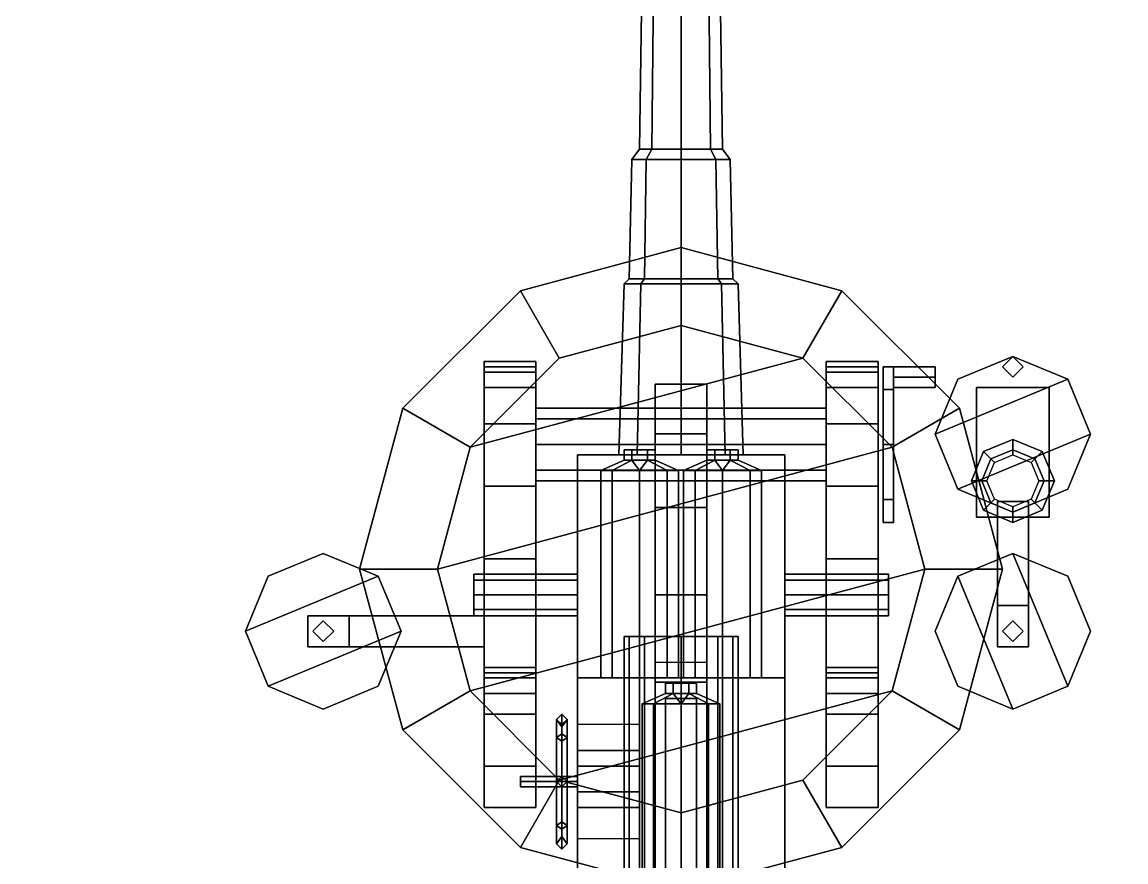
# Model space of a CAD drawing. Header units: millimetres. Extents: x -3.4 to 3.4, y -22.9 to 32.2.
# Drawn here: x -1.271 to 0.858, y 13.315 to 14.935 of the extents above; entities that cross this region are included whole.
import ezdxf

# ---------------------------------------------------------------- set-up
doc = ezdxf.new("R2010")
doc.units = ezdxf.units.MM
for name, color, linetype in [('barrel', 1, 'Continuous'), ('sleeve', 5, 'Continuous'), ('superstructure', 3, 'Continuous'), ('turret', 2, 'Continuous')]:
    doc.layers.add(name, color=color, linetype=linetype)

msp = doc.modelspace()

# ---------------------------------------------------------------- linework, layer by layer
for points in [[(3.2, 22.79), (2.7, 12.33, -1.51), (-2.7, 12.33, -1.51), (-3.2, 22.79)], [(0, 14.5, 2.13), (-0.31, 14.4169, 2.13), (-0.31, 14.4169, 2.16), (0, 14.5, 2.16)], [(0, 14.5, 2.16), (-0.31, 14.4169, 2.16), (-0.235, 14.287, 2.16), (0, 14.35, 2.16)], [(0.31, 14.4169, 2.13), (0, 14.5, 2.13), (0, 14.5, 2.16), (0.31, 14.4169, 2.16)], [(0.31, 14.4169, 2.16), (0, 14.5, 2.16), (0, 14.35, 2.16), (0.235, 14.287, 2.16)], [(-0.31, 14.4169, 2.13), (-0.5369, 14.19, 2.13), (-0.5369, 14.19, 2.16), (-0.31, 14.4169, 2.16)], [(-0.31, 14.4169, 2.16), (-0.5369, 14.19, 2.16), (-0.407, 14.115, 2.16), (-0.235, 14.287, 2.16)], [(0.5369, 14.19, 2.16), (0.31, 14.4169, 2.16), (0.235, 14.287, 2.16), (0.407, 14.115, 2.16)], [(0.5369, 14.19, 2.13), (0.31, 14.4169, 2.13), (0.31, 14.4169, 2.16), (0.5369, 14.19, 2.16)], [(-0.5369, 14.19, 2.13), (-0.62, 13.88, 2.13), (-0.62, 13.88, 2.16), (-0.5369, 14.19, 2.16)], [(-0.5369, 14.19, 2.16), (-0.62, 13.88, 2.16), (-0.47, 13.88, 2.16), (-0.407, 14.115, 2.16)], [(0.62, 13.88, 2.16), (0.5369, 14.19, 2.16), (0.407, 14.115, 2.16), (0.47, 13.88, 2.16)], [(0.62, 13.88, 2.13), (0.5369, 14.19, 2.13), (0.5369, 14.19, 2.16), (0.62, 13.88, 2.16)], [(-0.62, 13.88, 2.13), (-0.5369, 13.57, 2.13), (-0.5369, 13.57, 2.16), (-0.62, 13.88, 2.16)], [(-0.62, 13.88, 2.16), (-0.5369, 13.57, 2.16), (-0.407, 13.645, 2.16), (-0.47, 13.88, 2.16)], [(0.5369, 13.57, 2.16), (0.62, 13.88, 2.16), (0.47, 13.88, 2.16), (0.407, 13.645, 2.16)], [(0.5369, 13.57, 2.13), (0.62, 13.88, 2.13), (0.62, 13.88, 2.16), (0.5369, 13.57, 2.16)], [(-0.5369, 13.57, 2.16), (-0.31, 13.3431, 2.16), (-0.235, 13.473, 2.16), (-0.407, 13.645, 2.16)], [(0.31, 13.3431, 2.16), (0.5369, 13.57, 2.16), (0.407, 13.645, 2.16), (0.235, 13.473, 2.16)], [(-0.5369, 13.57, 2.13), (-0.31, 13.3431, 2.13), (-0.31, 13.3431, 2.16), (-0.5369, 13.57, 2.16)], [(0.31, 13.3431, 2.13), (0.5369, 13.57, 2.13), (0.5369, 13.57, 2.16), (0.31, 13.3431, 2.16)], [(-0.31, 13.3431, 2.16), (0, 13.26, 2.16), (0, 13.41, 2.16), (-0.235, 13.473, 2.16)], [(0, 13.26, 2.16), (0.31, 13.3431, 2.16), (0.235, 13.473, 2.16), (0, 13.41, 2.16)], [(-0.31, 13.3431, 2.13), (0, 13.26, 2.13), (0, 13.26, 2.16), (-0.31, 13.3431, 2.16)], [(0, 13.26, 2.13), (0.31, 13.3431, 2.13), (0.31, 13.3431, 2.16), (0, 13.26, 2.16)]]:
    msp.add_3dface(points)
at = {"layer": 'barrel'}
for points in [[(-0.0424, 16.07, 3.3424), (-0.06, 16.07, 3.3), (-0.08, 14.69, 3.3), (-0.0566, 14.69, 3.3566)], [(-0.06, 16.07, 3.3), (-0.0424, 16.07, 3.2576), (-0.0566, 14.69, 3.2434), (-0.08, 14.69, 3.3)], [(0, 16.07, 3.36), (-0.0424, 16.07, 3.3424), (-0.0566, 14.69, 3.3566), (0, 14.69, 3.38)], [(-0.0424, 16.07, 3.2576), (0, 16.07, 3.24), (0, 14.69, 3.22), (-0.0566, 14.69, 3.2434)], [(0.0424, 16.07, 3.3424), (0, 16.07, 3.36), (0, 14.69, 3.38), (0.0566, 14.69, 3.3566)], [(0, 16.07, 3.24), (0.0424, 16.07, 3.2576), (0.0566, 14.69, 3.2434), (0, 14.69, 3.22)], [(0.06, 16.07, 3.3), (0.0424, 16.07, 3.3424), (0.0566, 14.69, 3.3566), (0.08, 14.69, 3.3)], [(0.0424, 16.07, 3.2576), (0.06, 16.07, 3.3), (0.08, 14.69, 3.3), (0.0566, 14.69, 3.2434)], [(-0.08, 13.75, 3.52), (-0.11, 13.75, 3.49), (-0.11, 13.25, 3.49), (-0.08, 13.25, 3.52)], [(-0.11, 13.75, 3.49), (-0.08, 13.75, 3.46), (-0.08, 13.25, 3.46), (-0.11, 13.25, 3.49)], [(-0.0707, 13.75, 3.3707), (-0.1, 13.75, 3.3), (-0.1, 13.25, 3.3), (-0.0707, 13.25, 3.3707)], [(-0.1, 13.75, 3.3), (-0.0707, 13.75, 3.2293), (-0.0707, 13.25, 3.2293), (-0.1, 13.25, 3.3)], [(-0.05, 13.75, 3.49), (-0.08, 13.75, 3.52), (-0.08, 13.25, 3.52), (-0.05, 13.25, 3.49)], [(-0.08, 13.75, 3.46), (-0.05, 13.75, 3.49), (-0.05, 13.25, 3.49), (-0.08, 13.25, 3.46)], [(0, 13.75, 3.4), (-0.0707, 13.75, 3.3707), (-0.0707, 13.25, 3.3707), (0, 13.25, 3.4)], [(-0.0707, 13.75, 3.2293), (0, 13.75, 3.2), (0, 13.25, 3.2), (-0.0707, 13.25, 3.2293)], [(0.0707, 13.75, 3.3707), (0, 13.75, 3.4), (0, 13.25, 3.4), (0.0707, 13.25, 3.3707)], [(0, 13.75, 3.2), (0.0707, 13.75, 3.2293), (0.0707, 13.25, 3.2293), (0, 13.25, 3.2)], [(0.08, 13.75, 3.52), (0.05, 13.75, 3.49), (0.05, 13.25, 3.49), (0.08, 13.25, 3.52)], [(0.05, 13.75, 3.49), (0.08, 13.75, 3.46), (0.08, 13.25, 3.46), (0.05, 13.25, 3.49)], [(0.1, 13.75, 3.3), (0.0707, 13.75, 3.3707), (0.0707, 13.25, 3.3707), (0.1, 13.25, 3.3)], [(0.0707, 13.75, 3.2293), (0.1, 13.75, 3.3), (0.1, 13.25, 3.3), (0.0707, 13.25, 3.2293)], [(0.11, 13.75, 3.49), (0.08, 13.75, 3.52), (0.08, 13.25, 3.52), (0.11, 13.25, 3.49)], [(0.08, 13.75, 3.46), (0.11, 13.75, 3.49), (0.11, 13.25, 3.49), (0.08, 13.25, 3.46)], [(0, 13.63, 3.14), (-0.03, 13.63, 3.11), (-0.03, 13.13, 3.11), (0, 13.13, 3.14)], [(-0.03, 13.63, 3.11), (0, 13.63, 3.08), (0, 13.13, 3.08), (-0.03, 13.13, 3.11)], [(0.03, 13.63, 3.11), (0, 13.63, 3.14), (0, 13.13, 3.14), (0.03, 13.13, 3.11)], [(0, 13.63, 3.08), (0.03, 13.63, 3.11), (0.03, 13.13, 3.11), (0, 13.13, 3.08)]]:
    msp.add_3dface(points, dxfattribs=at)
at = {"layer": 'sleeve'}
for points in [[(-0.0707, 14.44, 3.2293), (-0.1, 14.44, 3.3), (-0.095, 14.67, 3.3), (-0.0672, 14.67, 3.2328)], [(-0.1, 14.44, 3.3), (-0.0707, 14.44, 3.3707), (-0.0672, 14.67, 3.3672), (-0.095, 14.67, 3.3)], [(-0.0566, 14.69, 3.3566), (-0.08, 14.69, 3.3), (-0.095, 14.67, 3.3), (-0.0672, 14.67, 3.3672)], [(-0.08, 14.69, 3.3), (-0.0566, 14.69, 3.2434), (-0.0672, 14.67, 3.2328), (-0.095, 14.67, 3.3)], [(0, 14.44, 3.2), (-0.0707, 14.44, 3.2293), (-0.0672, 14.67, 3.2328), (0, 14.67, 3.205)], [(-0.0707, 14.44, 3.3707), (0, 14.44, 3.4), (0, 14.67, 3.395), (-0.0672, 14.67, 3.3672)], [(0, 14.69, 3.38), (-0.0566, 14.69, 3.3566), (-0.0672, 14.67, 3.3672), (0, 14.67, 3.395)], [(-0.0566, 14.69, 3.2434), (0, 14.69, 3.22), (0, 14.67, 3.205), (-0.0672, 14.67, 3.2328)], [(0.0566, 14.69, 3.3566), (0, 14.69, 3.38), (0, 14.67, 3.395), (0.0672, 14.67, 3.3672)], [(0, 14.69, 3.22), (0.0566, 14.69, 3.2434), (0.0672, 14.67, 3.2328), (0, 14.67, 3.205)], [(0.0707, 14.44, 3.2293), (0, 14.44, 3.2), (0, 14.67, 3.205), (0.0672, 14.67, 3.2328)], [(0, 14.44, 3.4), (0.0707, 14.44, 3.3707), (0.0672, 14.67, 3.3672), (0, 14.67, 3.395)], [(0.08, 14.69, 3.3), (0.0566, 14.69, 3.3566), (0.0672, 14.67, 3.3672), (0.095, 14.67, 3.3)], [(0.0566, 14.69, 3.2434), (0.08, 14.69, 3.3), (0.095, 14.67, 3.3), (0.0672, 14.67, 3.2328)], [(0.1, 14.44, 3.3), (0.0707, 14.44, 3.2293), (0.0672, 14.67, 3.2328), (0.095, 14.67, 3.3)], [(0.0707, 14.44, 3.3707), (0.1, 14.44, 3.3), (0.095, 14.67, 3.3), (0.0672, 14.67, 3.3672)], [(-0.0707, 14.44, 3.3707), (-0.1, 14.44, 3.3), (-0.11, 14.43, 3.3), (-0.0778, 14.43, 3.3778)], [(-0.1, 14.44, 3.3), (-0.0707, 14.44, 3.2293), (-0.0778, 14.43, 3.2222), (-0.11, 14.43, 3.3)], [(0, 14.44, 3.4), (-0.0707, 14.44, 3.3707), (-0.0778, 14.43, 3.3778), (0, 14.43, 3.41)], [(-0.0707, 14.44, 3.2293), (0, 14.44, 3.2), (0, 14.43, 3.19), (-0.0778, 14.43, 3.2222)], [(0.0707, 14.44, 3.3707), (0, 14.44, 3.4), (0, 14.43, 3.41), (0.0778, 14.43, 3.3778)], [(0, 14.44, 3.2), (0.0707, 14.44, 3.2293), (0.0778, 14.43, 3.2222), (0, 14.43, 3.19)], [(0.1, 14.44, 3.3), (0.0707, 14.44, 3.3707), (0.0778, 14.43, 3.3778), (0.11, 14.43, 3.3)], [(0.0707, 14.44, 3.2293), (0.1, 14.44, 3.3), (0.11, 14.43, 3.3), (0.0778, 14.43, 3.2222)], [(-0.0849, 14.1, 3.2151), (-0.12, 14.1, 3.3), (-0.11, 14.43, 3.3), (-0.0778, 14.43, 3.2222)], [(-0.12, 14.1, 3.3), (-0.0849, 14.1, 3.3849), (-0.0778, 14.43, 3.3778), (-0.11, 14.43, 3.3)], [(0, 14.1, 3.18), (-0.0849, 14.1, 3.2151), (-0.0778, 14.43, 3.2222), (0, 14.43, 3.19)], [(-0.0849, 14.1, 3.3849), (0, 14.1, 3.42), (0, 14.43, 3.41), (-0.0778, 14.43, 3.3778)], [(0.0849, 14.1, 3.2151), (0, 14.1, 3.18), (0, 14.43, 3.19), (0.0778, 14.43, 3.2222)], [(0, 14.1, 3.42), (0.0849, 14.1, 3.3849), (0.0778, 14.43, 3.3778), (0, 14.43, 3.41)], [(0.12, 14.1, 3.3), (0.0849, 14.1, 3.2151), (0.0778, 14.43, 3.2222), (0.11, 14.43, 3.3)], [(0.0849, 14.1, 3.3849), (0.12, 14.1, 3.3), (0.11, 14.43, 3.3), (0.0778, 14.43, 3.3778)], [(0.05, 14.2365, 3.1316), (0.05, 14.1411, 2.9889), (-0.05, 14.1411, 2.9889), (-0.05, 14.2365, 3.1316)], [(-0.05, 14.2365, 3.1316), (-0.05, 14.1411, 2.9889), (-0.05, 14.1, 3.18)], [(0.05, 14.1, 3.18), (0.05, 14.2365, 3.1316), (-0.05, 14.2365, 3.1316), (-0.05, 14.1, 3.18)], [(0.05, 14.1, 3.18), (0.05, 14.1, 3.18), (0.05, 14.1411, 2.9889), (0.05, 14.2365, 3.1316)], [(0.05, 14.1411, 2.9889), (0.05, 13.9984, 2.8935), (-0.05, 13.9984, 2.8935), (-0.05, 14.1411, 2.9889)], [(-0.05, 13.9984, 2.8935), (-0.05, 13.83, 2.86), (-0.05, 14.1, 3.18), (-0.05, 14.1411, 2.9889)], [(0.05, 14.1411, 2.9889), (0.05, 14.1, 3.18), (0.05, 13.83, 2.86), (0.05, 13.9984, 2.8935)], [(-0.2, 14.1, 3.18), (-0.2, 13.25, 3.18), (-0.2, 13.67, 3.42), (-0.2, 14.1, 3.42)], [(0.2, 14.1, 3.42), (0.2, 14.1, 3.18), (-0.2, 14.1, 3.18), (-0.2, 14.1, 3.42)], [(0.2, 14.1, 3.18), (0.2, 13.25, 3.18), (-0.2, 13.25, 3.18), (-0.2, 14.1, 3.18)], [(-0.2, 14.1, 3.42), (-0.2, 13.67, 3.42), (0.2, 13.67, 3.42), (0.2, 14.1, 3.42)], [(-0.095, 14.11, 3.516), (-0.11, 14.11, 3.49), (-0.11, 14.09, 3.49), (-0.095, 14.09, 3.516)], [(-0.11, 14.11, 3.49), (-0.095, 14.11, 3.464), (-0.095, 14.09, 3.464), (-0.11, 14.09, 3.49)], [(-0.05, 14.11, 3.49), (-0.11, 14.11, 3.49), (-0.095, 14.11, 3.516), (-0.065, 14.11, 3.516)], [(-0.065, 14.11, 3.464), (-0.095, 14.11, 3.464), (-0.11, 14.11, 3.49), (-0.05, 14.11, 3.49)], [(-0.065, 14.11, 3.516), (-0.095, 14.11, 3.516), (-0.095, 14.09, 3.516), (-0.065, 14.09, 3.516)], [(-0.095, 14.11, 3.464), (-0.065, 14.11, 3.464), (-0.065, 14.09, 3.464), (-0.095, 14.09, 3.464)], [(-0.05, 14.11, 3.49), (-0.065, 14.11, 3.516), (-0.065, 14.09, 3.516), (-0.05, 14.09, 3.49)], [(-0.065, 14.11, 3.464), (-0.05, 14.11, 3.49), (-0.05, 14.09, 3.49), (-0.065, 14.09, 3.464)], [(-0.05, 13.83, 2.86), (-0.05, 13.6616, 2.8935), (-0.05, 13.7, 3.18), (-0.05, 14.1, 3.18)], [(0.095, 14.11, 3.464), (0.065, 14.11, 3.464), (0.05, 14.11, 3.49), (0.11, 14.11, 3.49)], [(0.11, 14.11, 3.49), (0.05, 14.11, 3.49), (0.065, 14.11, 3.516), (0.095, 14.11, 3.516)], [(0.05, 14.11, 3.49), (0.065, 14.11, 3.464), (0.065, 14.09, 3.464), (0.05, 14.09, 3.49)], [(0.065, 14.11, 3.516), (0.05, 14.11, 3.49), (0.05, 14.09, 3.49), (0.065, 14.09, 3.516)], [(0.05, 14.1, 3.18), (0.05, 13.7, 3.18), (0.05, 13.6616, 2.8935), (0.05, 13.83, 2.86)], [(0.065, 14.11, 3.464), (0.095, 14.11, 3.464), (0.095, 14.09, 3.464), (0.065, 14.09, 3.464)], [(0.095, 14.11, 3.516), (0.065, 14.11, 3.516), (0.065, 14.09, 3.516), (0.095, 14.09, 3.516)], [(0.095, 14.11, 3.464), (0.11, 14.11, 3.49), (0.11, 14.09, 3.49), (0.095, 14.09, 3.464)], [(0.11, 14.11, 3.49), (0.095, 14.11, 3.516), (0.095, 14.09, 3.516), (0.11, 14.09, 3.49)], [(0.2, 13.67, 3.42), (0.2, 13.25, 3.18), (0.2, 14.1, 3.18), (0.2, 14.1, 3.42)], [(-0.095, 14.09, 3.516), (-0.11, 14.09, 3.49), (-0.155, 14.07, 3.49), (-0.133, 14.07, 3.543)], [(-0.11, 14.09, 3.49), (-0.095, 14.09, 3.464), (-0.133, 14.07, 3.437), (-0.155, 14.07, 3.49)], [(-0.095, 14.09, 3.516), (-0.095, 14.09, 3.516), (-0.133, 14.07, 3.543), (-0.08, 14.07, 3.565)], [(-0.095, 14.09, 3.464), (-0.065, 14.09, 3.464), (-0.08, 14.07, 3.415), (-0.133, 14.07, 3.437)], [(-0.065, 14.09, 3.516), (-0.095, 14.09, 3.516), (-0.08, 14.07, 3.565), (-0.027, 14.07, 3.543)], [(-0.065, 14.09, 3.464), (-0.065, 14.09, 3.464), (-0.027, 14.07, 3.437), (-0.08, 14.07, 3.415)], [(-0.065, 14.09, 3.464), (-0.05, 14.09, 3.49), (-0.005, 14.07, 3.49), (-0.027, 14.07, 3.437)], [(-0.05, 14.09, 3.49), (-0.065, 14.09, 3.516), (-0.027, 14.07, 3.543), (-0.005, 14.07, 3.49)], [(0.05, 14.09, 3.49), (0.065, 14.09, 3.464), (0.027, 14.07, 3.437), (0.005, 14.07, 3.49)], [(0.065, 14.09, 3.516), (0.05, 14.09, 3.49), (0.005, 14.07, 3.49), (0.027, 14.07, 3.543)], [(0.065, 14.09, 3.464), (0.095, 14.09, 3.464), (0.08, 14.07, 3.415), (0.027, 14.07, 3.437)], [(0.065, 14.09, 3.516), (0.065, 14.09, 3.516), (0.027, 14.07, 3.543), (0.08, 14.07, 3.565)], [(0.095, 14.09, 3.516), (0.065, 14.09, 3.516), (0.08, 14.07, 3.565), (0.133, 14.07, 3.543)], [(0.095, 14.09, 3.464), (0.095, 14.09, 3.464), (0.133, 14.07, 3.437), (0.08, 14.07, 3.415)], [(0.11, 14.09, 3.49), (0.095, 14.09, 3.516), (0.133, 14.07, 3.543), (0.155, 14.07, 3.49)], [(0.095, 14.09, 3.464), (0.11, 14.09, 3.49), (0.155, 14.07, 3.49), (0.133, 14.07, 3.437)], [(-0.133, 14.07, 3.543), (-0.155, 14.07, 3.49), (-0.155, 13.67, 3.49), (-0.133, 13.67, 3.543)], [(-0.155, 14.07, 3.49), (-0.133, 14.07, 3.437), (-0.133, 13.67, 3.437), (-0.155, 13.67, 3.49)], [(-0.08, 14.07, 3.565), (-0.133, 14.07, 3.543), (-0.133, 13.67, 3.543), (-0.08, 13.67, 3.565)], [(-0.133, 14.07, 3.437), (-0.08, 14.07, 3.415), (-0.08, 13.67, 3.415), (-0.133, 13.67, 3.437)], [(-0.027, 14.07, 3.543), (-0.08, 14.07, 3.565), (-0.08, 13.67, 3.565), (-0.027, 13.67, 3.543)], [(-0.08, 14.07, 3.415), (-0.027, 14.07, 3.437), (-0.027, 13.67, 3.437), (-0.08, 13.67, 3.415)], [(-0.005, 14.07, 3.49), (-0.027, 14.07, 3.543), (-0.027, 13.67, 3.543), (-0.005, 13.67, 3.49)], [(-0.027, 14.07, 3.437), (-0.005, 14.07, 3.49), (-0.005, 13.67, 3.49), (-0.027, 13.67, 3.437)], [(0.027, 14.07, 3.543), (0.005, 14.07, 3.49), (0.005, 13.67, 3.49), (0.027, 13.67, 3.543)], [(0.005, 14.07, 3.49), (0.027, 14.07, 3.437), (0.027, 13.67, 3.437), (0.005, 13.67, 3.49)], [(0.08, 14.07, 3.565), (0.027, 14.07, 3.543), (0.027, 13.67, 3.543), (0.08, 13.67, 3.565)], [(0.027, 14.07, 3.437), (0.08, 14.07, 3.415), (0.08, 13.67, 3.415), (0.027, 13.67, 3.437)], [(0.133, 14.07, 3.543), (0.08, 14.07, 3.565), (0.08, 13.67, 3.565), (0.133, 13.67, 3.543)], [(0.08, 14.07, 3.415), (0.133, 14.07, 3.437), (0.133, 13.67, 3.437), (0.08, 13.67, 3.415)], [(0.155, 14.07, 3.49), (0.133, 14.07, 3.543), (0.133, 13.67, 3.543), (0.155, 13.67, 3.49)], [(0.133, 14.07, 3.437), (0.155, 14.07, 3.49), (0.155, 13.67, 3.49), (0.133, 13.67, 3.437)], [(0.05, 13.9984, 2.8935), (0.05, 13.83, 2.86), (-0.05, 13.83, 2.86), (-0.05, 13.9984, 2.8935)], [(-0.2, 13.8583, 3.3283), (-0.2, 13.87, 3.3), (-0.4, 13.87, 3.3), (-0.4, 13.8583, 3.3283)], [(-0.2, 13.87, 3.3), (-0.2, 13.8583, 3.2717), (-0.4, 13.8583, 3.2717), (-0.4, 13.87, 3.3)], [(-0.4, 13.83, 3.34), (-0.4, 13.8583, 3.3283), (-0.4, 13.87, 3.3), (-0.4, 13.8017, 3.3283)], [(-0.4, 13.8017, 3.3283), (-0.4, 13.87, 3.3), (-0.4, 13.8583, 3.2717), (-0.4, 13.79, 3.3)], [(0.4, 13.8583, 3.3283), (0.4, 13.87, 3.3), (0.2, 13.87, 3.3), (0.2, 13.8583, 3.3283)], [(0.4, 13.87, 3.3), (0.4, 13.8583, 3.2717), (0.2, 13.8583, 3.2717), (0.2, 13.87, 3.3)], [(0.4, 13.87, 3.3), (0.4, 13.8017, 3.2717), (0.4, 13.83, 3.26), (0.4, 13.8583, 3.2717)], [(0.4, 13.8583, 3.3283), (0.4, 13.79, 3.3), (0.4, 13.8017, 3.2717), (0.4, 13.87, 3.3)], [(-0.2, 13.83, 3.34), (-0.2, 13.8583, 3.3283), (-0.4, 13.8583, 3.3283), (-0.4, 13.83, 3.34)], [(-0.2, 13.8583, 3.2717), (-0.2, 13.83, 3.26), (-0.4, 13.83, 3.26), (-0.4, 13.8583, 3.2717)], [(-0.4, 13.79, 3.3), (-0.4, 13.8583, 3.2717), (-0.4, 13.83, 3.26), (-0.4, 13.8017, 3.2717)], [(0.4, 13.83, 3.34), (0.4, 13.8583, 3.3283), (0.2, 13.8583, 3.3283), (0.2, 13.83, 3.34)], [(0.4, 13.8583, 3.2717), (0.4, 13.83, 3.26), (0.2, 13.83, 3.26), (0.2, 13.8583, 3.2717)], [(0.4, 13.83, 3.34), (0.4, 13.8017, 3.3283), (0.4, 13.79, 3.3), (0.4, 13.8583, 3.3283)], [(-0.2, 13.8017, 3.3283), (-0.2, 13.83, 3.34), (-0.4, 13.83, 3.34), (-0.4, 13.8017, 3.3283)], [(-0.2, 13.83, 3.26), (-0.2, 13.8017, 3.2717), (-0.4, 13.8017, 3.2717), (-0.4, 13.83, 3.26)], [(0.05, 13.83, 2.86), (0.05, 13.6616, 2.8935), (-0.05, 13.6616, 2.8935), (-0.05, 13.83, 2.86)], [(0.4, 13.8017, 3.3283), (0.4, 13.83, 3.34), (0.2, 13.83, 3.34), (0.2, 13.8017, 3.3283)], [(0.4, 13.83, 3.26), (0.4, 13.8017, 3.2717), (0.2, 13.8017, 3.2717), (0.2, 13.83, 3.26)], [(-0.2, 13.79, 3.3), (-0.2, 13.8017, 3.3283), (-0.4, 13.8017, 3.3283), (-0.4, 13.79, 3.3)], [(-0.2, 13.8017, 3.2717), (-0.2, 13.79, 3.3), (-0.4, 13.79, 3.3), (-0.4, 13.8017, 3.2717)], [(0.4, 13.79, 3.3), (0.4, 13.8017, 3.3283), (0.2, 13.8017, 3.3283), (0.2, 13.79, 3.3)], [(0.4, 13.8017, 3.2717), (0.4, 13.79, 3.3), (0.2, 13.79, 3.3), (0.2, 13.8017, 3.2717)], [(0.05, 13.6616, 2.8935), (0.05, 13.7, 3.18), (-0.05, 13.7, 3.18), (-0.05, 13.6616, 2.8935)], [(0.2, 13.67, 3.58), (0.2, 13.67, 3.42), (-0.2, 13.67, 3.42), (-0.2, 13.67, 3.58)], [(-0.2, 13.67, 3.42), (-0.2, 13.25, 3.18), (-0.2, 13.25, 3.58), (-0.2, 13.67, 3.58)], [(-0.2, 13.67, 3.58), (-0.2, 13.25, 3.58), (0.2, 13.25, 3.58), (0.2, 13.67, 3.58)], [(0.2, 13.25, 3.58), (0.2, 13.25, 3.18), (0.2, 13.67, 3.42), (0.2, 13.67, 3.58)], [(-0.015, 13.66, 3.136), (-0.03, 13.66, 3.11), (-0.03, 13.64, 3.11), (-0.015, 13.64, 3.136)], [(-0.03, 13.66, 3.11), (-0.015, 13.66, 3.084), (-0.015, 13.64, 3.084), (-0.03, 13.64, 3.11)], [(0.03, 13.66, 3.11), (-0.03, 13.66, 3.11), (-0.015, 13.66, 3.136), (0.015, 13.66, 3.136)], [(0.015, 13.66, 3.084), (-0.015, 13.66, 3.084), (-0.03, 13.66, 3.11), (0.03, 13.66, 3.11)], [(0.015, 13.66, 3.136), (-0.015, 13.66, 3.136), (-0.015, 13.64, 3.136), (0.015, 13.64, 3.136)], [(-0.015, 13.66, 3.084), (0.015, 13.66, 3.084), (0.015, 13.64, 3.084), (-0.015, 13.64, 3.084)], [(0.03, 13.66, 3.11), (0.015, 13.66, 3.136), (0.015, 13.64, 3.136), (0.03, 13.64, 3.11)], [(0.015, 13.66, 3.084), (0.03, 13.66, 3.11), (0.03, 13.64, 3.11), (0.015, 13.64, 3.084)], [(-0.015, 13.64, 3.136), (-0.03, 13.64, 3.11), (-0.075, 13.62, 3.11), (-0.053, 13.62, 3.163)], [(-0.03, 13.64, 3.11), (-0.015, 13.64, 3.084), (-0.053, 13.62, 3.057), (-0.075, 13.62, 3.11)], [(-0.015, 13.64, 3.136), (-0.015, 13.64, 3.136), (-0.053, 13.62, 3.163), (0, 13.62, 3.185)], [(-0.015, 13.64, 3.084), (0.015, 13.64, 3.084), (0, 13.62, 3.035), (-0.053, 13.62, 3.057)], [(0.015, 13.64, 3.136), (-0.015, 13.64, 3.136), (0, 13.62, 3.185), (0.053, 13.62, 3.163)], [(0.015, 13.64, 3.084), (0.015, 13.64, 3.084), (0.053, 13.62, 3.057), (0, 13.62, 3.035)], [(0.015, 13.64, 3.084), (0.03, 13.64, 3.11), (0.075, 13.62, 3.11), (0.053, 13.62, 3.057)], [(0.03, 13.64, 3.11), (0.015, 13.64, 3.136), (0.053, 13.62, 3.163), (0.075, 13.62, 3.11)], [(-0.053, 13.62, 3.163), (-0.075, 13.62, 3.11), (-0.075, 13.25, 3.11), (-0.053, 13.25, 3.163)], [(-0.075, 13.62, 3.11), (-0.053, 13.62, 3.057), (-0.053, 13.25, 3.057), (-0.075, 13.25, 3.11)], [(0, 13.62, 3.185), (-0.053, 13.62, 3.163), (-0.053, 13.25, 3.163), (0, 13.25, 3.185)], [(-0.053, 13.62, 3.057), (0, 13.62, 3.035), (0, 13.25, 3.035), (-0.053, 13.25, 3.057)], [(0.053, 13.62, 3.163), (0, 13.62, 3.185), (0, 13.25, 3.185), (0.053, 13.25, 3.163)], [(0, 13.62, 3.035), (0.053, 13.62, 3.057), (0.053, 13.25, 3.057), (0, 13.25, 3.035)], [(0.075, 13.62, 3.11), (0.053, 13.62, 3.163), (0.053, 13.25, 3.163), (0.075, 13.25, 3.11)], [(0.053, 13.62, 3.057), (0.075, 13.62, 3.11), (0.075, 13.25, 3.11), (0.053, 13.25, 3.057)], [(-0.23, 13.5619, 3.5781), (-0.24, 13.5549, 3.5851), (-0.24, 13.59, 3.67), (-0.23, 13.6, 3.67)], [(-0.23, 13.6, 3.67), (-0.24, 13.59, 3.67), (-0.24, 13.5549, 3.7549), (-0.23, 13.5619, 3.7619)], [(-0.24, 13.5549, 3.5851), (-0.23, 13.5478, 3.5922), (-0.23, 13.58, 3.67), (-0.24, 13.59, 3.67)], [(-0.24, 13.59, 3.67), (-0.23, 13.58, 3.67), (-0.23, 13.5478, 3.7478), (-0.24, 13.5549, 3.7549)], [(-0.23, 13.5759, 3.68), (-0.24, 13.59, 3.67), (-0.24, 13.35, 3.67), (-0.23, 13.3641, 3.68)], [(-0.24, 13.59, 3.67), (-0.23, 13.5759, 3.66), (-0.23, 13.3641, 3.66), (-0.24, 13.35, 3.67)], [(-0.22, 13.5549, 3.5851), (-0.23, 13.5619, 3.5781), (-0.23, 13.6, 3.67), (-0.22, 13.59, 3.67)], [(-0.22, 13.59, 3.67), (-0.23, 13.6, 3.67), (-0.23, 13.5619, 3.7619), (-0.22, 13.5549, 3.7549)], [(-0.23, 13.5478, 3.5922), (-0.22, 13.5549, 3.5851), (-0.22, 13.59, 3.67), (-0.23, 13.58, 3.67)], [(-0.23, 13.58, 3.67), (-0.22, 13.59, 3.67), (-0.22, 13.5549, 3.7549), (-0.23, 13.5478, 3.7478)], [(-0.22, 13.59, 3.67), (-0.23, 13.5759, 3.68), (-0.23, 13.3641, 3.68), (-0.22, 13.35, 3.67)], [(-0.23, 13.5759, 3.66), (-0.22, 13.59, 3.67), (-0.22, 13.35, 3.67), (-0.23, 13.3641, 3.66)], [(-0.23, 13.47, 3.54), (-0.24, 13.47, 3.55), (-0.24, 13.5549, 3.5851), (-0.23, 13.5619, 3.5781)], [(-0.23, 13.5619, 3.7619), (-0.24, 13.5549, 3.7549), (-0.24, 13.47, 3.79), (-0.23, 13.47, 3.8)], [(-0.22, 13.47, 3.55), (-0.23, 13.47, 3.54), (-0.23, 13.5619, 3.5781), (-0.22, 13.5549, 3.5851)], [(-0.22, 13.5549, 3.7549), (-0.23, 13.5619, 3.7619), (-0.23, 13.47, 3.8), (-0.22, 13.47, 3.79)], [(-0.2, 13.58, 3.58), (-0.2, 13.36, 3.58), (-0.2, 13.42, 3.68), (-0.2, 13.53, 3.68)], [(-0.08, 13.53, 3.68), (-0.08, 13.58, 3.58), (-0.2, 13.58, 3.58), (-0.2, 13.53, 3.68)], [(-0.08, 13.42, 3.68), (-0.08, 13.36, 3.58), (-0.08, 13.58, 3.58), (-0.08, 13.53, 3.68)], [(-0.24, 13.47, 3.55), (-0.23, 13.48, 3.5641), (-0.23, 13.5478, 3.5922), (-0.24, 13.5549, 3.5851)], [(-0.24, 13.5549, 3.7549), (-0.23, 13.5478, 3.7478), (-0.23, 13.48, 3.7759), (-0.24, 13.47, 3.79)], [(-0.23, 13.48, 3.5641), (-0.22, 13.47, 3.55), (-0.22, 13.5549, 3.5851), (-0.23, 13.5478, 3.5922)], [(-0.23, 13.5478, 3.7478), (-0.22, 13.5549, 3.7549), (-0.22, 13.47, 3.79), (-0.23, 13.48, 3.7759)], [(-0.2, 13.53, 3.68), (-0.2, 13.42, 3.68), (-0.2, 13.45, 3.72), (-0.2, 13.5, 3.72)], [(-0.08, 13.5, 3.72), (-0.08, 13.53, 3.68), (-0.2, 13.53, 3.68), (-0.2, 13.5, 3.72)], [(-0.08, 13.45, 3.72), (-0.08, 13.42, 3.68), (-0.08, 13.53, 3.68), (-0.08, 13.5, 3.72)], [(-0.2, 13.5, 3.72), (-0.2, 13.45, 3.72), (-0.08, 13.45, 3.72), (-0.08, 13.5, 3.72)], [(-0.23, 13.47, 3.56), (-0.23, 13.48, 3.55), (-0.31, 13.48, 3.55), (-0.31, 13.47, 3.56)], [(-0.23, 13.48, 3.55), (-0.23, 13.47, 3.54), (-0.31, 13.47, 3.54), (-0.31, 13.48, 3.55)], [(-0.31, 13.47, 3.56), (-0.31, 13.48, 3.55), (-0.31, 13.47, 3.54), (-0.31, 13.46, 3.55)], [(-0.23, 13.48, 3.5641), (-0.24, 13.47, 3.55), (-0.24, 13.47, 3.79), (-0.23, 13.48, 3.7759)], [(-0.2, 13.47, 3.68), (-0.2, 13.48, 3.67), (-0.23, 13.48, 3.67), (-0.23, 13.47, 3.68)], [(-0.2, 13.48, 3.67), (-0.2, 13.47, 3.66), (-0.23, 13.47, 3.66), (-0.23, 13.48, 3.67)], [(-0.22, 13.47, 3.55), (-0.23, 13.48, 3.5641), (-0.23, 13.48, 3.7759), (-0.22, 13.47, 3.79)], [(-0.23, 13.46, 3.55), (-0.23, 13.47, 3.56), (-0.31, 13.47, 3.56), (-0.31, 13.46, 3.55)], [(-0.23, 13.47, 3.54), (-0.23, 13.46, 3.55), (-0.31, 13.46, 3.55), (-0.31, 13.47, 3.54)], [(-0.24, 13.3851, 3.5851), (-0.23, 13.3922, 3.5922), (-0.23, 13.46, 3.5641), (-0.24, 13.47, 3.55)], [(-0.23, 13.3781, 3.5781), (-0.24, 13.3851, 3.5851), (-0.24, 13.47, 3.55), (-0.23, 13.47, 3.54)], [(-0.24, 13.47, 3.79), (-0.23, 13.46, 3.7759), (-0.23, 13.3922, 3.7478), (-0.24, 13.3851, 3.7549)], [(-0.23, 13.47, 3.8), (-0.24, 13.47, 3.79), (-0.24, 13.3851, 3.7549), (-0.23, 13.3781, 3.7619)], [(-0.24, 13.47, 3.55), (-0.23, 13.46, 3.5641), (-0.23, 13.46, 3.7759), (-0.24, 13.47, 3.79)], [(-0.23, 13.3922, 3.5922), (-0.22, 13.3851, 3.5851), (-0.22, 13.47, 3.55), (-0.23, 13.46, 3.5641)], [(-0.22, 13.3851, 3.5851), (-0.23, 13.3781, 3.5781), (-0.23, 13.47, 3.54), (-0.22, 13.47, 3.55)], [(-0.23, 13.46, 3.7759), (-0.22, 13.47, 3.79), (-0.22, 13.3851, 3.7549), (-0.23, 13.3922, 3.7478)], [(-0.22, 13.47, 3.79), (-0.23, 13.47, 3.8), (-0.23, 13.3781, 3.7619), (-0.22, 13.3851, 3.7549)], [(-0.2, 13.46, 3.67), (-0.2, 13.47, 3.68), (-0.23, 13.47, 3.68), (-0.23, 13.46, 3.67)], [(-0.2, 13.47, 3.66), (-0.2, 13.46, 3.67), (-0.23, 13.46, 3.67), (-0.23, 13.47, 3.66)], [(-0.23, 13.46, 3.5641), (-0.22, 13.47, 3.55), (-0.22, 13.47, 3.79), (-0.23, 13.46, 3.7759)], [(-0.2, 13.45, 3.72), (-0.2, 13.42, 3.68), (-0.08, 13.42, 3.68), (-0.08, 13.45, 3.72)], [(-0.2, 13.42, 3.68), (-0.2, 13.36, 3.58), (-0.08, 13.36, 3.58), (-0.08, 13.42, 3.68)], [(-0.24, 13.35, 3.67), (-0.23, 13.3641, 3.66), (-0.23, 13.3922, 3.5922), (-0.24, 13.3851, 3.5851)], [(-0.24, 13.3851, 3.7549), (-0.23, 13.3922, 3.7478), (-0.23, 13.3641, 3.68), (-0.24, 13.35, 3.67)], [(-0.23, 13.3641, 3.66), (-0.22, 13.35, 3.67), (-0.22, 13.3851, 3.5851), (-0.23, 13.3922, 3.5922)], [(-0.23, 13.3922, 3.7478), (-0.22, 13.3851, 3.7549), (-0.22, 13.35, 3.67), (-0.23, 13.3641, 3.68)], [(-0.23, 13.34, 3.67), (-0.24, 13.35, 3.67), (-0.24, 13.3851, 3.5851), (-0.23, 13.3781, 3.5781)], [(-0.23, 13.3781, 3.7619), (-0.24, 13.3851, 3.7549), (-0.24, 13.35, 3.67), (-0.23, 13.34, 3.67)], [(-0.22, 13.35, 3.67), (-0.23, 13.34, 3.67), (-0.23, 13.3781, 3.5781), (-0.22, 13.3851, 3.5851)], [(-0.22, 13.3851, 3.7549), (-0.23, 13.3781, 3.7619), (-0.23, 13.34, 3.67), (-0.22, 13.35, 3.67)]]:
    msp.add_3dface(points, dxfattribs=at)
at = {"layer": 'superstructure'}
msp.add_3dface([(2.11, 10.5, 2.13), (2.11, 14.95, 2.13), (-2.11, 14.95, 2.13), (-2.11, 10.5, 2.13)], dxfattribs=at)
at = {"layer": 'turret'}
for points in [[(0, 14.35, 2.28), (-0.235, 14.287, 2.28), (-0.407, 14.115, 2.28), (0.235, 14.287, 2.28)], [(0, 14.35, 2.16), (-0.235, 14.287, 2.16), (-0.235, 14.287, 2.28), (0, 14.35, 2.28)], [(0.235, 14.287, 2.16), (0, 14.35, 2.16), (0, 14.35, 2.28), (0.235, 14.287, 2.28)], [(0.235, 14.287, 2.28), (-0.407, 14.115, 2.28), (-0.47, 13.88, 2.28), (0.407, 14.115, 2.28)], [(-0.235, 14.287, 2.16), (-0.407, 14.115, 2.16), (-0.407, 14.115, 2.28), (-0.235, 14.287, 2.28)], [(0.407, 14.115, 2.16), (0.235, 14.287, 2.16), (0.235, 14.287, 2.28), (0.407, 14.115, 2.28)], [(0.49, 14.14, 2.81), (0.7461, 14.2461, 2.81), (0.64, 14.29, 2.81), (0.5339, 14.2461, 2.81)], [(0.5339, 14.2461, 2.81), (0.64, 14.29, 2.81), (0.64, 14.29, 2.79), (0.5339, 14.2461, 2.79)], [(0.64, 14.29, 2.81), (0.62, 14.27, 2.81), (0.62, 14.27, 2.89), (0.64, 14.29, 2.89)], [(0.64, 14.29, 2.89), (0.62, 14.27, 2.89), (0.64, 14.25, 2.89), (0.66, 14.27, 2.89)], [(0.64, 14.29, 2.81), (0.7461, 14.2461, 2.81), (0.7461, 14.2461, 2.79), (0.64, 14.29, 2.79)], [(0.66, 14.27, 2.81), (0.64, 14.29, 2.81), (0.64, 14.29, 2.89), (0.66, 14.27, 2.89)], [(-0.28, 14.27, 2.55), (-0.28, 14.28, 2.42), (-0.38, 14.28, 2.42), (-0.38, 14.27, 2.55)], [(-0.38, 14.28, 2.42), (-0.38, 13.42, 2.3), (-0.38, 13.5, 2.41), (-0.38, 14.27, 2.55)], [(-0.28, 14.28, 2.42), (-0.28, 14.28, 2.28), (-0.38, 14.28, 2.28), (-0.38, 14.28, 2.42)], [(-0.38, 14.28, 2.28), (-0.38, 13.42, 2.28), (-0.38, 13.42, 2.3), (-0.38, 14.28, 2.42)], [(-0.28, 14.26, 2.63), (-0.28, 14.27, 2.55), (-0.38, 14.27, 2.55), (-0.38, 14.26, 2.63)], [(-0.38, 14.27, 2.55), (-0.38, 13.5, 2.41), (-0.38, 13.6, 2.63), (-0.38, 14.26, 2.63)], [(-0.28, 13.5, 2.41), (-0.28, 13.42, 2.3), (-0.28, 14.28, 2.42), (-0.28, 14.27, 2.55)], [(-0.28, 13.42, 2.3), (-0.28, 13.42, 2.28), (-0.28, 14.28, 2.28), (-0.28, 14.28, 2.42)], [(-0.28, 13.6, 2.63), (-0.28, 13.5, 2.41), (-0.28, 14.27, 2.55), (-0.28, 14.26, 2.63)], [(0.28, 14.28, 2.28), (0.28, 13.42, 2.28), (0.28, 13.42, 2.3), (0.28, 14.28, 2.42)], [(0.38, 14.28, 2.42), (0.38, 14.28, 2.28), (0.28, 14.28, 2.28), (0.28, 14.28, 2.42)], [(0.38, 14.27, 2.55), (0.38, 14.28, 2.42), (0.28, 14.28, 2.42), (0.28, 14.27, 2.55)], [(0.28, 14.28, 2.42), (0.28, 13.42, 2.3), (0.28, 13.5, 2.41), (0.28, 14.27, 2.55)], [(0.28, 14.27, 2.55), (0.28, 13.5, 2.41), (0.28, 13.6, 2.63), (0.28, 14.26, 2.63)], [(0.38, 14.26, 2.63), (0.38, 14.27, 2.55), (0.28, 14.27, 2.55), (0.28, 14.26, 2.63)], [(0.38, 13.42, 2.3), (0.38, 13.42, 2.28), (0.38, 14.28, 2.28), (0.38, 14.28, 2.42)], [(0.38, 13.5, 2.41), (0.38, 13.42, 2.3), (0.38, 14.28, 2.42), (0.38, 14.27, 2.55)], [(0.38, 13.6, 2.63), (0.38, 13.5, 2.41), (0.38, 14.27, 2.55), (0.38, 14.26, 2.63)], [(0.41, 14.2261, 3.0061), (0.41, 14.27, 2.9), (0.39, 14.27, 2.9), (0.39, 14.2261, 3.0061)], [(0.41, 14.27, 2.9), (0.41, 14.2261, 2.7939), (0.39, 14.2261, 2.7939), (0.39, 14.27, 2.9)], [(0.39, 13.97, 2.9), (0.39, 14.2261, 3.0061), (0.39, 14.27, 2.9), (0.39, 14.0139, 2.7939)], [(0.39, 14.0139, 2.7939), (0.39, 14.27, 2.9), (0.39, 14.2261, 2.7939), (0.39, 14.12, 2.75)], [(0.41, 14.0139, 3.0061), (0.41, 14.27, 2.9), (0.41, 14.2261, 3.0061), (0.41, 14.12, 3.05)], [(0.41, 13.97, 2.9), (0.41, 14.2261, 2.7939), (0.41, 14.27, 2.9), (0.41, 14.0139, 3.0061)], [(0.41, 14.27, 2.9), (0.41, 14.25, 2.92), (0.49, 14.25, 2.92), (0.49, 14.27, 2.9)], [(0.41, 14.25, 2.88), (0.41, 14.27, 2.9), (0.49, 14.27, 2.9), (0.49, 14.25, 2.88)], [(0.49, 14.25, 2.88), (0.49, 14.27, 2.9), (0.49, 14.25, 2.92), (0.49, 14.23, 2.9)], [(0.62, 14.27, 2.81), (0.64, 14.25, 2.81), (0.64, 14.25, 2.89), (0.62, 14.27, 2.89)], [(0.64, 14.25, 2.81), (0.66, 14.27, 2.81), (0.66, 14.27, 2.89), (0.64, 14.25, 2.89)], [(-0.38, 14.26, 2.63), (-0.38, 13.6, 2.63), (-0.38, 13.64, 2.82), (-0.38, 14.23, 2.82)], [(-0.28, 14.23, 2.82), (-0.28, 14.26, 2.63), (-0.38, 14.26, 2.63), (-0.38, 14.23, 2.82)], [(-0.28, 13.64, 2.82), (-0.28, 13.6, 2.63), (-0.28, 14.26, 2.63), (-0.28, 14.23, 2.82)], [(0.28, 14.26, 2.63), (0.28, 13.6, 2.63), (0.28, 13.64, 2.82), (0.28, 14.23, 2.82)], [(0.38, 14.23, 2.82), (0.38, 14.26, 2.63), (0.28, 14.26, 2.63), (0.28, 14.23, 2.82)], [(0.38, 13.64, 2.82), (0.38, 13.6, 2.63), (0.38, 14.26, 2.63), (0.38, 14.23, 2.82)], [(0.41, 14.25, 2.92), (0.41, 14.23, 2.9), (0.49, 14.23, 2.9), (0.49, 14.25, 2.92)], [(0.41, 14.23, 2.9), (0.41, 14.25, 2.88), (0.49, 14.25, 2.88), (0.49, 14.23, 2.9)], [(0.49, 14.14, 2.81), (0.5339, 14.2461, 2.81), (0.5339, 14.2461, 2.79), (0.49, 14.14, 2.79)], [(0.5339, 14.0339, 2.81), (0.79, 14.14, 2.81), (0.7461, 14.2461, 2.81), (0.49, 14.14, 2.81)], [(0.7461, 14.2461, 2.81), (0.79, 14.14, 2.81), (0.79, 14.14, 2.79), (0.7461, 14.2461, 2.79)], [(-0.28, 14.16, 3.01), (-0.28, 14.23, 2.82), (-0.38, 14.23, 2.82), (-0.38, 14.16, 3.01)], [(-0.38, 14.23, 2.82), (-0.38, 13.64, 2.82), (-0.38, 13.67, 3.01), (-0.38, 14.16, 3.01)], [(-0.28, 13.67, 3.01), (-0.28, 13.64, 2.82), (-0.28, 14.23, 2.82), (-0.28, 14.16, 3.01)], [(0.38, 14.16, 3.01), (0.38, 14.23, 2.82), (0.28, 14.23, 2.82), (0.28, 14.16, 3.01)], [(0.28, 14.23, 2.82), (0.28, 13.64, 2.82), (0.28, 13.67, 3.01), (0.28, 14.16, 3.01)], [(0.38, 13.67, 3.01), (0.38, 13.64, 2.82), (0.38, 14.23, 2.82), (0.38, 14.16, 3.01)], [(0.41, 14.12, 3.05), (0.41, 14.2261, 3.0061), (0.39, 14.2261, 3.0061), (0.39, 14.12, 3.05)], [(0.41, 14.2261, 2.7939), (0.41, 14.12, 2.75), (0.39, 14.12, 2.75), (0.39, 14.2261, 2.7939)], [(0.39, 14.0139, 3.0061), (0.39, 14.12, 3.05), (0.39, 14.2261, 3.0061), (0.39, 13.97, 2.9)], [(0.41, 14.0139, 2.7939), (0.41, 14.12, 2.75), (0.41, 14.2261, 2.7939), (0.41, 13.97, 2.9)], [(0.57, 14.23, 2.73), (0.57, 13.98, 2.73), (0.57, 13.98, 2.78), (0.57, 14.23, 2.78)], [(0.71, 14.23, 2.78), (0.71, 14.23, 2.73), (0.57, 14.23, 2.73), (0.57, 14.23, 2.78)], [(0.57, 14.23, 2.78), (0.57, 13.98, 2.78), (0.71, 13.98, 2.78), (0.71, 14.23, 2.78)], [(0.71, 13.98, 2.78), (0.71, 13.98, 2.73), (0.71, 14.23, 2.73), (0.71, 14.23, 2.78)], [(0.28, 14.1695, 2.9495), (0.28, 14.19, 2.9), (-0.28, 14.19, 2.9), (-0.28, 14.1695, 2.9495)], [(0.28, 14.19, 2.9), (0.28, 14.1695, 2.8505), (-0.28, 14.1695, 2.8505), (-0.28, 14.19, 2.9)], [(-0.38, 14.16, 3.01), (-0.38, 13.67, 3.01), (-0.38, 13.68, 3.2), (-0.38, 14.04, 3.2)], [(-0.28, 14.04, 3.2), (-0.28, 14.16, 3.01), (-0.38, 14.16, 3.01), (-0.38, 14.04, 3.2)], [(0.28, 14.12, 2.97), (0.28, 14.1695, 2.9495), (-0.28, 14.1695, 2.9495), (-0.28, 14.12, 2.97)], [(0.28, 14.1695, 2.8505), (0.28, 14.12, 2.83), (-0.28, 14.12, 2.83), (-0.28, 14.1695, 2.8505)], [(-0.28, 13.68, 3.2), (-0.28, 13.67, 3.01), (-0.28, 14.16, 3.01), (-0.28, 14.04, 3.2)], [(0.28, 14.16, 3.01), (0.28, 13.67, 3.01), (0.28, 13.68, 3.2), (0.28, 14.04, 3.2)], [(0.38, 14.04, 3.2), (0.38, 14.16, 3.01), (0.28, 14.16, 3.01), (0.28, 14.04, 3.2)], [(0.38, 13.68, 3.2), (0.38, 13.67, 3.01), (0.38, 14.16, 3.01), (0.38, 14.04, 3.2)], [(0.5339, 14.0339, 2.81), (0.49, 14.14, 2.81), (0.49, 14.14, 2.79), (0.5339, 14.0339, 2.79)], [(0.64, 13.99, 2.81), (0.7461, 14.0339, 2.81), (0.79, 14.14, 2.81), (0.5339, 14.0339, 2.81)], [(0.79, 14.14, 2.81), (0.7461, 14.0339, 2.81), (0.7461, 14.0339, 2.79), (0.79, 14.14, 2.79)], [(0.28, 14.0705, 2.9495), (0.28, 14.12, 2.97), (-0.28, 14.12, 2.97), (-0.28, 14.0705, 2.9495)], [(0.28, 14.12, 2.83), (0.28, 14.0705, 2.8505), (-0.28, 14.0705, 2.8505), (-0.28, 14.12, 2.83)], [(0.41, 14.0139, 3.0061), (0.41, 14.12, 3.05), (0.39, 14.12, 3.05), (0.39, 14.0139, 3.0061)], [(0.41, 14.12, 2.75), (0.41, 14.0139, 2.7939), (0.39, 14.0139, 2.7939), (0.39, 14.12, 2.75)], [(0.64, 14.13, 2.16), (0.5834, 14.1066, 2.16), (0.5834, 14.1066, 2.29), (0.64, 14.13, 2.29)], [(0.64, 14.13, 2.29), (0.5834, 14.1066, 2.29), (0.5976, 14.0924, 2.32), (0.64, 14.11, 2.32)], [(0.6966, 14.1066, 2.16), (0.64, 14.13, 2.16), (0.64, 14.13, 2.29), (0.6966, 14.1066, 2.29)], [(0.6966, 14.1066, 2.29), (0.64, 14.13, 2.29), (0.64, 14.11, 2.32), (0.6824, 14.0924, 2.32)], [(-0.407, 14.115, 2.16), (-0.47, 13.88, 2.16), (-0.47, 13.88, 2.28), (-0.407, 14.115, 2.28)], [(0.407, 14.115, 2.28), (-0.47, 13.88, 2.28), (-0.407, 13.645, 2.28), (0.47, 13.88, 2.28)], [(0.47, 13.88, 2.16), (0.407, 14.115, 2.16), (0.407, 14.115, 2.28), (0.47, 13.88, 2.28)], [(0.5834, 14.1066, 2.16), (0.56, 14.05, 2.16), (0.56, 14.05, 2.29), (0.5834, 14.1066, 2.29)], [(0.5834, 14.1066, 2.29), (0.56, 14.05, 2.29), (0.58, 14.05, 2.32), (0.5976, 14.0924, 2.32)], [(0.64, 14.11, 2.32), (0.5976, 14.0924, 2.32), (0.6046, 14.0854, 2.73), (0.64, 14.1, 2.73)], [(0.6824, 14.0924, 2.32), (0.64, 14.11, 2.32), (0.64, 14.1, 2.73), (0.6754, 14.0854, 2.73)], [(0.72, 14.05, 2.29), (0.6966, 14.1066, 2.29), (0.6824, 14.0924, 2.32), (0.7, 14.05, 2.32)], [(0.72, 14.05, 2.16), (0.6966, 14.1066, 2.16), (0.6966, 14.1066, 2.29), (0.72, 14.05, 2.29)], [(0.5976, 14.0924, 2.32), (0.58, 14.05, 2.32), (0.59, 14.05, 2.73), (0.6046, 14.0854, 2.73)], [(0.7, 14.05, 2.32), (0.6824, 14.0924, 2.32), (0.6754, 14.0854, 2.73), (0.69, 14.05, 2.73)], [(0.28, 14.05, 2.9), (0.28, 14.0705, 2.9495), (-0.28, 14.0705, 2.9495), (-0.28, 14.05, 2.9)], [(0.28, 14.0705, 2.8505), (0.28, 14.05, 2.9), (-0.28, 14.05, 2.9), (-0.28, 14.0705, 2.8505)], [(-0.38, 14.04, 3.2), (-0.38, 13.68, 3.2), (-0.38, 13.69, 3.39), (-0.38, 13.9, 3.39)], [(-0.28, 13.9, 3.39), (-0.28, 14.04, 3.2), (-0.38, 14.04, 3.2), (-0.38, 13.9, 3.39)], [(-0.28, 13.69, 3.39), (-0.28, 13.68, 3.2), (-0.28, 14.04, 3.2), (-0.28, 13.9, 3.39)], [(0.28, 14.04, 3.2), (0.28, 13.68, 3.2), (0.28, 13.69, 3.39), (0.28, 13.9, 3.39)], [(0.38, 13.9, 3.39), (0.38, 14.04, 3.2), (0.28, 14.04, 3.2), (0.28, 13.9, 3.39)], [(0.38, 13.69, 3.39), (0.38, 13.68, 3.2), (0.38, 14.04, 3.2), (0.38, 13.9, 3.39)], [(0.64, 13.99, 2.81), (0.5339, 14.0339, 2.81), (0.5339, 14.0339, 2.79), (0.64, 13.99, 2.79)], [(0.56, 14.05, 2.16), (0.5834, 13.9934, 2.16), (0.5834, 13.9934, 2.29), (0.56, 14.05, 2.29)], [(0.56, 14.05, 2.29), (0.5834, 13.9934, 2.29), (0.5976, 14.0076, 2.32), (0.58, 14.05, 2.32)], [(0.58, 14.05, 2.32), (0.5976, 14.0076, 2.32), (0.6046, 14.0146, 2.73), (0.59, 14.05, 2.73)], [(0.7461, 14.0339, 2.81), (0.64, 13.99, 2.81), (0.64, 13.99, 2.79), (0.7461, 14.0339, 2.79)], [(0.6824, 14.0076, 2.32), (0.7, 14.05, 2.32), (0.69, 14.05, 2.73), (0.6754, 14.0146, 2.73)], [(0.6966, 13.9934, 2.29), (0.72, 14.05, 2.29), (0.7, 14.05, 2.32), (0.6824, 14.0076, 2.32)], [(0.6966, 13.9934, 2.16), (0.72, 14.05, 2.16), (0.72, 14.05, 2.29), (0.6966, 13.9934, 2.29)], [(0.41, 13.97, 2.9), (0.41, 14.0139, 3.0061), (0.39, 14.0139, 3.0061), (0.39, 13.97, 2.9)], [(0.41, 14.0139, 2.7939), (0.41, 13.97, 2.9), (0.39, 13.97, 2.9), (0.39, 14.0139, 2.7939)], [(0.5976, 14.0076, 2.32), (0.64, 13.99, 2.32), (0.64, 14, 2.73), (0.6046, 14.0146, 2.73)], [(0.61, 14.01, 2.37), (0.61, 13.81, 2.5), (0.61, 13.81, 2.58), (0.61, 14.01, 2.58)], [(0.67, 14.01, 2.37), (0.67, 13.81, 2.5), (0.61, 13.81, 2.5), (0.61, 14.01, 2.37)], [(0.61, 14.01, 2.58), (0.61, 13.81, 2.58), (0.67, 13.81, 2.58), (0.67, 14.01, 2.58)], [(0.64, 13.99, 2.32), (0.6824, 14.0076, 2.32), (0.6754, 14.0146, 2.73), (0.64, 14, 2.73)], [(0.67, 13.81, 2.58), (0.67, 13.81, 2.5), (0.67, 14.01, 2.37), (0.67, 14.01, 2.58)], [(0.5834, 13.9934, 2.29), (0.64, 13.97, 2.29), (0.64, 13.99, 2.32), (0.5976, 14.0076, 2.32)], [(0.5834, 13.9934, 2.16), (0.64, 13.97, 2.16), (0.64, 13.97, 2.29), (0.5834, 13.9934, 2.29)], [(0.64, 13.97, 2.29), (0.6966, 13.9934, 2.29), (0.6824, 14.0076, 2.32), (0.64, 13.99, 2.32)], [(0.64, 13.97, 2.16), (0.6966, 13.9934, 2.16), (0.6966, 13.9934, 2.29), (0.64, 13.97, 2.29)], [(0.57, 13.98, 2.78), (0.57, 13.98, 2.73), (0.71, 13.98, 2.73), (0.71, 13.98, 2.78)], [(-0.84, 13.76, 2.65), (-0.5839, 13.8661, 2.65), (-0.69, 13.91, 2.65), (-0.7961, 13.8661, 2.65)], [(-0.69, 13.91, 2.62), (-0.7961, 13.8661, 2.62), (-0.7961, 13.8661, 2.65), (-0.69, 13.91, 2.65)], [(-0.5839, 13.8661, 2.62), (-0.69, 13.91, 2.62), (-0.69, 13.91, 2.65), (-0.5839, 13.8661, 2.65)], [(0.64, 13.91, 2.62), (0.5339, 13.8661, 2.62), (0.5339, 13.8661, 2.65), (0.64, 13.91, 2.65)], [(0.7461, 13.6539, 2.65), (0.64, 13.91, 2.65), (0.5339, 13.8661, 2.65), (0.64, 13.61, 2.65)], [(0.7461, 13.8661, 2.62), (0.64, 13.91, 2.62), (0.64, 13.91, 2.65), (0.7461, 13.8661, 2.65)], [(0.79, 13.76, 2.65), (0.7461, 13.8661, 2.65), (0.64, 13.91, 2.65), (0.7461, 13.6539, 2.65)], [(-0.38, 13.9, 3.39), (-0.38, 13.69, 3.39), (-0.28, 13.69, 3.39), (-0.28, 13.9, 3.39)], [(0.28, 13.9, 3.39), (0.28, 13.69, 3.39), (0.38, 13.69, 3.39), (0.38, 13.9, 3.39)], [(-0.7961, 13.6539, 2.65), (-0.54, 13.76, 2.65), (-0.5839, 13.8661, 2.65), (-0.84, 13.76, 2.65)], [(-0.7961, 13.8661, 2.62), (-0.84, 13.76, 2.62), (-0.84, 13.76, 2.65), (-0.7961, 13.8661, 2.65)], [(-0.54, 13.76, 2.62), (-0.5839, 13.8661, 2.62), (-0.5839, 13.8661, 2.65), (-0.54, 13.76, 2.65)], [(-0.47, 13.88, 2.16), (-0.407, 13.645, 2.16), (-0.407, 13.645, 2.28), (-0.47, 13.88, 2.28)], [(0.47, 13.88, 2.28), (-0.407, 13.645, 2.28), (-0.235, 13.473, 2.28), (0.407, 13.645, 2.28)], [(0.407, 13.645, 2.16), (0.47, 13.88, 2.16), (0.47, 13.88, 2.28), (0.407, 13.645, 2.28)], [(0.5339, 13.8661, 2.62), (0.49, 13.76, 2.62), (0.49, 13.76, 2.65), (0.5339, 13.8661, 2.65)], [(0.64, 13.61, 2.65), (0.5339, 13.8661, 2.65), (0.49, 13.76, 2.65), (0.5339, 13.6539, 2.65)], [(0.79, 13.76, 2.62), (0.7461, 13.8661, 2.62), (0.7461, 13.8661, 2.65), (0.79, 13.76, 2.65)], [(0.61, 13.81, 2.51), (0.61, 13.73, 2.51), (0.61, 13.73, 2.56), (0.61, 13.81, 2.56)], [(0.67, 13.81, 2.51), (0.67, 13.73, 2.51), (0.61, 13.73, 2.51), (0.61, 13.81, 2.51)], [(0.61, 13.81, 2.56), (0.61, 13.73, 2.56), (0.67, 13.73, 2.56), (0.67, 13.81, 2.56)], [(0.61, 13.81, 2.58), (0.61, 13.81, 2.5), (0.67, 13.81, 2.5), (0.67, 13.81, 2.58)], [(0.67, 13.73, 2.56), (0.67, 13.73, 2.51), (0.67, 13.81, 2.51), (0.67, 13.81, 2.56)], [(-0.64, 13.79, 2.56), (-0.72, 13.79, 2.56), (-0.72, 13.73, 2.56), (-0.64, 13.73, 2.56)], [(-0.64, 13.73, 2.51), (-0.72, 13.73, 2.51), (-0.72, 13.79, 2.51), (-0.64, 13.79, 2.51)], [(-0.72, 13.79, 2.56), (-0.72, 13.79, 2.51), (-0.72, 13.73, 2.51), (-0.72, 13.73, 2.56)], [(-0.64, 13.79, 2.51), (-0.72, 13.79, 2.51), (-0.72, 13.79, 2.56), (-0.64, 13.79, 2.56)], [(-0.69, 13.78, 2.41), (-0.71, 13.76, 2.41), (-0.71, 13.76, 2.62), (-0.69, 13.78, 2.62)], [(-0.67, 13.76, 2.41), (-0.69, 13.78, 2.41), (-0.69, 13.78, 2.62), (-0.67, 13.76, 2.62)], [(-0.38, 13.79, 2.58), (-0.64, 13.79, 2.58), (-0.64, 13.73, 2.58), (-0.38, 13.73, 2.58)], [(-0.38, 13.79, 2.37), (-0.64, 13.79, 2.5), (-0.64, 13.79, 2.58), (-0.38, 13.79, 2.58)], [(-0.38, 13.73, 2.37), (-0.64, 13.73, 2.5), (-0.64, 13.79, 2.5), (-0.38, 13.79, 2.37)], [(-0.64, 13.79, 2.58), (-0.64, 13.79, 2.5), (-0.64, 13.73, 2.5), (-0.64, 13.73, 2.58)], [(-0.64, 13.73, 2.56), (-0.64, 13.73, 2.51), (-0.64, 13.79, 2.51), (-0.64, 13.79, 2.56)], [(-0.38, 13.73, 2.58), (-0.38, 13.73, 2.37), (-0.38, 13.79, 2.37), (-0.38, 13.79, 2.58)], [(0.64, 13.78, 2.41), (0.62, 13.76, 2.41), (0.62, 13.76, 2.62), (0.64, 13.78, 2.62)], [(0.66, 13.76, 2.41), (0.64, 13.78, 2.41), (0.64, 13.78, 2.62), (0.66, 13.76, 2.62)], [(-0.84, 13.76, 2.62), (-0.7961, 13.6539, 2.62), (-0.7961, 13.6539, 2.65), (-0.84, 13.76, 2.65)], [(-0.69, 13.61, 2.65), (-0.5839, 13.6539, 2.65), (-0.54, 13.76, 2.65), (-0.7961, 13.6539, 2.65)], [(-0.71, 13.76, 2.41), (-0.69, 13.74, 2.41), (-0.69, 13.74, 2.62), (-0.71, 13.76, 2.62)], [(-0.69, 13.74, 2.41), (-0.67, 13.76, 2.41), (-0.67, 13.76, 2.62), (-0.69, 13.74, 2.62)], [(-0.5839, 13.6539, 2.62), (-0.54, 13.76, 2.62), (-0.54, 13.76, 2.65), (-0.5839, 13.6539, 2.65)], [(0.49, 13.76, 2.62), (0.5339, 13.6539, 2.62), (0.5339, 13.6539, 2.65), (0.49, 13.76, 2.65)], [(0.62, 13.76, 2.41), (0.64, 13.74, 2.41), (0.64, 13.74, 2.62), (0.62, 13.76, 2.62)], [(0.64, 13.74, 2.41), (0.66, 13.76, 2.41), (0.66, 13.76, 2.62), (0.64, 13.74, 2.62)], [(0.7461, 13.6539, 2.62), (0.79, 13.76, 2.62), (0.79, 13.76, 2.65), (0.7461, 13.6539, 2.65)], [(-0.72, 13.73, 2.56), (-0.72, 13.73, 2.51), (-0.64, 13.73, 2.51), (-0.64, 13.73, 2.56)], [(-0.64, 13.73, 2.58), (-0.64, 13.73, 2.5), (-0.38, 13.73, 2.37), (-0.38, 13.73, 2.58)], [(0.61, 13.73, 2.56), (0.61, 13.73, 2.51), (0.67, 13.73, 2.51), (0.67, 13.73, 2.56)], [(-0.38, 13.69, 3.39), (-0.38, 13.68, 3.2), (-0.28, 13.68, 3.2), (-0.28, 13.69, 3.39)], [(0.28, 13.69, 3.39), (0.28, 13.68, 3.2), (0.38, 13.68, 3.2), (0.38, 13.69, 3.39)], [(-0.38, 13.68, 3.2), (-0.38, 13.67, 3.01), (-0.28, 13.67, 3.01), (-0.28, 13.68, 3.2)], [(-0.38, 13.67, 3.01), (-0.38, 13.64, 2.82), (-0.28, 13.64, 2.82), (-0.28, 13.67, 3.01)], [(0.28, 13.68, 3.2), (0.28, 13.67, 3.01), (0.38, 13.67, 3.01), (0.38, 13.68, 3.2)], [(0.28, 13.67, 3.01), (0.28, 13.64, 2.82), (0.38, 13.64, 2.82), (0.38, 13.67, 3.01)], [(-0.7961, 13.6539, 2.62), (-0.69, 13.61, 2.62), (-0.69, 13.61, 2.65), (-0.7961, 13.6539, 2.65)], [(-0.69, 13.61, 2.62), (-0.5839, 13.6539, 2.62), (-0.5839, 13.6539, 2.65), (-0.69, 13.61, 2.65)], [(0.5339, 13.6539, 2.62), (0.64, 13.61, 2.62), (0.64, 13.61, 2.65), (0.5339, 13.6539, 2.65)], [(0.64, 13.61, 2.62), (0.7461, 13.6539, 2.62), (0.7461, 13.6539, 2.65), (0.64, 13.61, 2.65)], [(-0.407, 13.645, 2.16), (-0.235, 13.473, 2.16), (-0.235, 13.473, 2.28), (-0.407, 13.645, 2.28)], [(-0.38, 13.64, 2.82), (-0.38, 13.6, 2.63), (-0.28, 13.6, 2.63), (-0.28, 13.64, 2.82)], [(0.407, 13.645, 2.28), (-0.235, 13.473, 2.28), (0, 13.41, 2.28), (0.235, 13.473, 2.28)], [(0.235, 13.473, 2.16), (0.407, 13.645, 2.16), (0.407, 13.645, 2.28), (0.235, 13.473, 2.28)], [(0.28, 13.64, 2.82), (0.28, 13.6, 2.63), (0.38, 13.6, 2.63), (0.38, 13.64, 2.82)], [(-0.38, 13.6, 2.63), (-0.38, 13.5, 2.41), (-0.28, 13.5, 2.41), (-0.28, 13.6, 2.63)], [(0.28, 13.6, 2.63), (0.28, 13.5, 2.41), (0.38, 13.5, 2.41), (0.38, 13.6, 2.63)], [(-0.38, 13.5, 2.41), (-0.38, 13.42, 2.3), (-0.28, 13.42, 2.3), (-0.28, 13.5, 2.41)], [(0.28, 13.5, 2.41), (0.28, 13.42, 2.3), (0.38, 13.42, 2.3), (0.38, 13.5, 2.41)], [(-0.235, 13.473, 2.16), (0, 13.41, 2.16), (0, 13.41, 2.28), (-0.235, 13.473, 2.28)], [(0, 13.41, 2.16), (0.235, 13.473, 2.16), (0.235, 13.473, 2.28), (0, 13.41, 2.28)], [(-0.38, 13.42, 2.3), (-0.38, 13.42, 2.28), (-0.28, 13.42, 2.28), (-0.28, 13.42, 2.3)], [(0.28, 13.42, 2.3), (0.28, 13.42, 2.28), (0.38, 13.42, 2.28), (0.38, 13.42, 2.3)]]:
    msp.add_3dface(points, dxfattribs=at)

doc.saveas('drawing.dxf')
